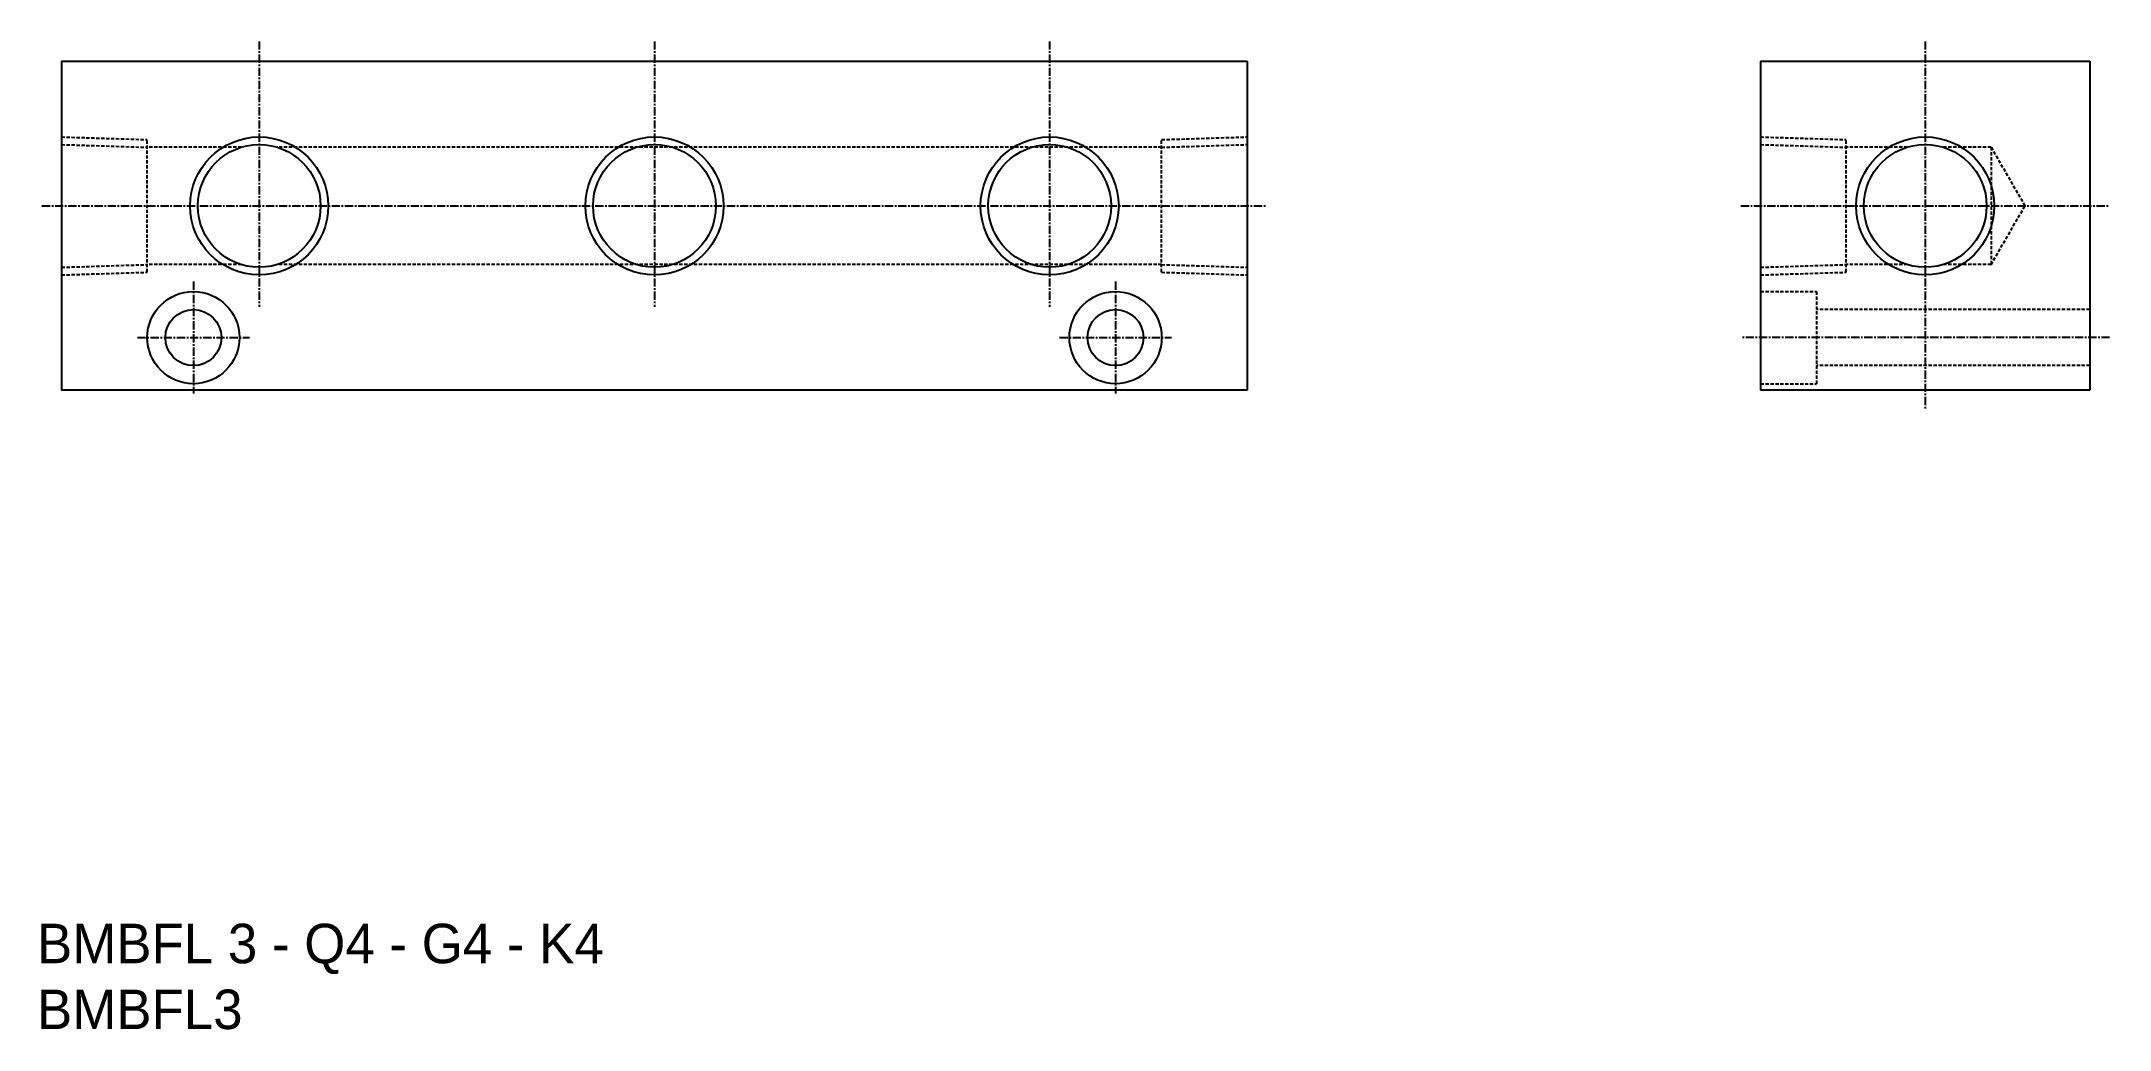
# Model space of a CAD drawing. Extents: x 1275 to 1589, y 2990 to 3140.
import ezdxf

# ---------------------------------------------------------------- set-up
doc = ezdxf.new("R2010")
doc.units = 0
doc.linetypes.add('CENTER', pattern=[2, 1.25, -0.25, 0.25, -0.25])
doc.linetypes.add('DASHED', pattern=[0.75, 0.5, -0.25])
doc.layers.get('0').update_dxf_attribs({"linetype": 'CONTINUOUS'})
doc.layers.add('CENTER', color=1, linetype='CENTER')

msp = doc.modelspace()

# ---------------------------------------------------------------- linework, layer by layer
at = {"color": 7, "linetype": 'CONTINUOUS'}
for p, q in [((1278.15, 3137.28), (1458.15, 3137.28)), ((1278.15, 3137.28), (1278.15, 3087.28)), ((1458.15, 3137.28), (1458.15, 3087.28)), ((1536.08, 3137.28), (1536.08, 3087.28)), ((1536.08, 3137.28), (1586.08, 3137.28)), ((1586.08, 3137.28), (1586.08, 3087.28)), ((1458.15, 3087.28), (1278.15, 3087.28)), ((1586.08, 3087.28), (1536.08, 3087.28))]:
    msp.add_line(p, q, dxfattribs=at)
at = {"color": 3, "linetype": 'DASHED'}
for p, q in [((1278.15, 3125.76), (1291.15, 3125.35)), ((1278.15, 3124.6), (1291.15, 3124.19)), ((1291.15, 3105.21), (1291.15, 3125.35)), ((1445.15, 3125.35), (1458.15, 3125.76)), ((1445.15, 3105.21), (1445.15, 3125.35)), ((1445.15, 3124.19), (1458.15, 3124.6)), ((1536.08, 3125.76), (1549.08, 3125.35)), ((1536.08, 3124.6), (1549.08, 3124.19)), ((1549.08, 3105.21), (1549.08, 3125.35)), ((1305.43, 3124.19), (1291.15, 3124.19)), ((1445.15, 3124.19), (1310.87, 3124.19)), ((1558.36, 3124.19), (1549.08, 3124.19)), ((1571.08, 3124.19), (1563.8, 3124.19)), ((1571.08, 3124.19), (1576.22, 3115.28)), ((1571.08, 3124.19), (1571.08, 3106.37)), ((1571.08, 3106.37), (1576.22, 3115.28)), ((1278.15, 3105.96), (1291.15, 3106.37)), ((1305.43, 3106.37), (1291.15, 3106.37)), ((1445.15, 3106.37), (1310.87, 3106.37)), ((1445.15, 3106.37), (1458.15, 3105.96)), ((1536.08, 3105.96), (1549.08, 3106.37)), ((1558.36, 3106.37), (1549.08, 3106.37)), ((1571.08, 3106.37), (1563.8, 3106.37)), ((1278.15, 3104.8), (1291.15, 3105.21)), ((1445.15, 3105.21), (1458.15, 3104.8)), ((1536.08, 3104.8), (1549.08, 3105.21)), ((1536.08, 3102.28), (1544.58, 3102.28)), ((1544.58, 3102.28), (1544.58, 3088.28)), ((1586.08, 3099.53), (1544.58, 3099.53)), ((1586.08, 3091.03), (1544.58, 3091.03)), ((1536.08, 3088.28), (1544.58, 3088.28))]:
    msp.add_line(p, q, dxfattribs=at)
at = {"color": 3, "linetype": 'CONTINUOUS'}
for centre in [(1308.15, 3115.28), (1368.15, 3115.28), (1428.15, 3115.28), (1561.08, 3115.28)]:
    msp.add_circle(centre, 10.48, dxfattribs=at)
at = {"color": 7, "linetype": 'CONTINUOUS'}
for centre, radius in [((1308.15, 3115.28), 9.32), ((1368.15, 3115.28), 9.32), ((1428.15, 3115.28), 9.32), ((1561.08, 3115.28), 9.32), ((1298.15, 3095.28), 7), ((1298.15, 3095.28), 4.25), ((1438.15, 3095.28), 7), ((1438.15, 3095.28), 4.25)]:
    msp.add_circle(centre, radius, dxfattribs=at)
at = {"layer": 'CENTER'}
for p, q in [((1308.15, 3140.28), (1308.15, 3099.96)), ((1368.15, 3140.28), (1368.15, 3099.96)), ((1428.15, 3140.28), (1428.15, 3099.96)), ((1561.08, 3140.28), (1561.08, 3084.28)), ((1275.15, 3115.28), (1461.15, 3115.28)), ((1533.08, 3115.28), (1589.08, 3115.28)), ((1298.15, 3103.78), (1298.15, 3086.78)), ((1438.15, 3103.78), (1438.15, 3086.78)), ((1289.65, 3095.28), (1306.65, 3095.28)), ((1429.65, 3095.28), (1446.65, 3095.28)), ((1589.08, 3095.28), (1533.08, 3095.28))]:
    msp.add_line(p, q, dxfattribs=at)

# ---------------------------------------------------------------- texts
at = {"color": 7, "linetype": 'CONTINUOUS'}
for s, p in [('BMBFL 3 - Q4 - G4 - K4', (1274.41, 3000.25)), ('BMBFL3', (1274.41, 2990.25))]:
    msp.add_text(s, height=6, dxfattribs=at).set_placement(p)

doc.saveas('drawing.dxf')
